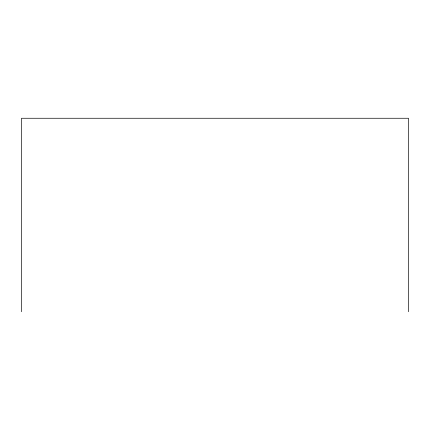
<?xml version="1.0" encoding="UTF-8"?>
<svg xmlns="http://www.w3.org/2000/svg" width="430" height="430" viewBox="0 0 430 430"><rect width="100%" height="100%" fill="white"/><g stroke="black" fill="none" stroke-linecap="round" stroke-linejoin="round"><path stroke-width="0.64" d="M408.5 311.739L408.5 118.261L21.5 118.261L21.5 311.739"/></g></svg>
